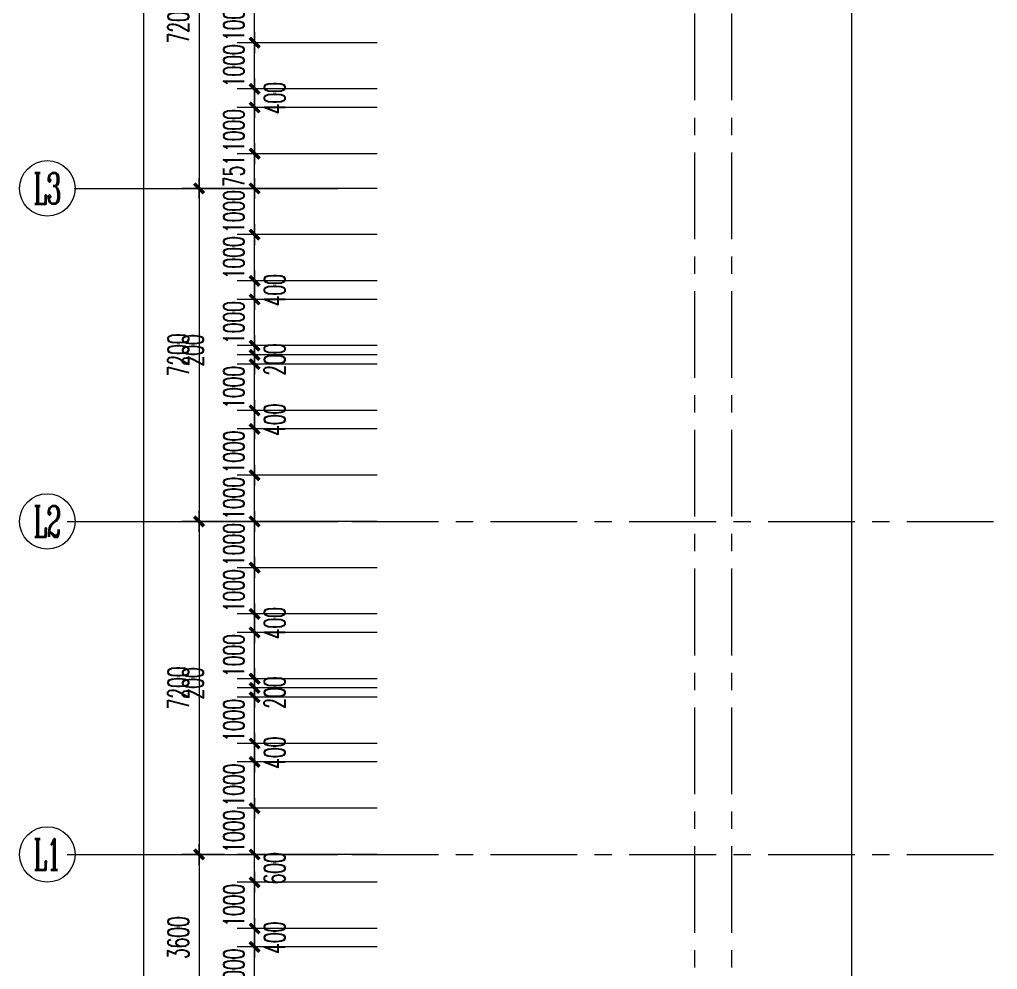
# Model space of a CAD drawing. Extents: x 2719331 to 3465925, y -270324 to -167476.
# Drawn here: x 3355463 to 3376603, y -210091 to -189553 of the extents above; entities that cross this region are included whole.
import ezdxf
from ezdxf.enums import TextEntityAlignment as Align

# ---------------------------------------------------------------- set-up
doc = ezdxf.new("R2010")
doc.units = 0
doc.header["$LTSCALE"] = 1500
doc.header["$MEASUREMENT"] = 0
doc.linetypes.add('CENTER', pattern=[2, 1.25, -0.25, 0.25, -0.25])
doc.layers.get('0').update_dxf_attribs({"linetype": 'CONTINUOUS', "lineweight": 0})
doc.layers.get('DEFPOINTS').update_dxf_attribs({"linetype": 'CONTINUOUS', "lineweight": 5})
for name, color, linetype, lineweight in [('AXIS_TEXT', 7, 'CONTINUOUS', 5), ('DOTE', 7, 'CENTER', 5), ('我的', 7, 'CONTINUOUS', 5)]:
    doc.layers.add(name, color=color, linetype=linetype, lineweight=lineweight)
doc.styles.add('COMPLEX', font='COMPLEX')
doc.styles.add('DIM_FONT', font='romans.shx', dxfattribs={"width": 0.6})
doc.dimstyles.new('DIMN150', dxfattribs={"dimscale": 1.5, "dimtxt": 300, "dimasz": 1, "dimexe": 250, "dimexo": 300, "dimgap": 150, "dimtad": 1, "dimdec": 0, "dimdsep": 46, "dimtxsty": 'DIM_FONT', "dimblk": '_DIMX', "dimcen": 2.5, "dimdle": 0.3, "dimclrd": 7, "dimclre": 256, "dimclrt": 256, "dimadec": 0, "dimazin": 0, "dimtfac": 1, "dimtdec": 0, "dimtix": 1, "dimtmove": 2, "dimatfit": 3, "dimldrblk": '_DIMX', "dimfxl": 1, "dimtvp": 1, "dimtolj": 1, "dimtzin": 0, "dimlwd": -1, "dimlwe": -1, "dimarcsym": 0})

# ---------------------------------------------------------------- blocks, each defined once
blk = doc.blocks.new('_AXISO')
blk.add_circle((0, 0), 0.5)
at = {"layer": 'AXIS_TEXT', "style": 'COMPLEX', "width": 1.041667}
blk.add_attdef('A', text='', height=0.56, dxfattribs=at).set_placement((-0.25, -0.28), (0.25, -0.28), align=Align.FIT)
blk = doc.blocks.new('_DIMX')
blk.add_line((-150, 0), (150, 0))
at = {"const_width": 50}
blk.add_lwpolyline([(-70, -70), (70, 70)], dxfattribs=at)
blk = doc.blocks.new('*D1101')
at = {"layer": 'DEFPOINTS', "color": 0, "lineweight": 25}
for p in [(3362795, -186004), (3359345, -193204), (3362795, -193204)]:
    blk.add_point(p, dxfattribs=at)
at = {"layer": '我的'}
for p, q in [((3362345, -186004), (3358970, -186004)), ((3362345, -193204), (3358970, -193204))]:
    blk.add_line(p, q, dxfattribs=at)
at = {"layer": '我的', "color": 7}
blk.add_line((3359345, -186006), (3359345, -193203), dxfattribs=at)
at = {"layer": '我的', "color": 7, "xscale": 1.5, "yscale": 1.5, "zscale": 1.5}
for p, rotation in [((3359345, -186004), 90), ((3359345, -193204), 270)]:
    blk.add_blockref('_DIMX', p, dxfattribs=dict(at, rotation=rotation))
at = {"layer": '我的', "lineweight": 0, "insert": (3358895, -189604), "char_height": 450, "attachment_point": 5, "rotation": 90, "style": 'DIM_FONT'}
blk.add_mtext('\\A1;7200', dxfattribs=at)
blk = doc.blocks.new('*D1102')
at = {"layer": 'DEFPOINTS', "color": 0, "lineweight": 25}
for p in [(3362795, -193204), (3359345, -200404), (3362795, -200404)]:
    blk.add_point(p, dxfattribs=at)
at = {"layer": '我的'}
for p, q in [((3362345, -193204), (3358970, -193204)), ((3362345, -200404), (3358970, -200404))]:
    blk.add_line(p, q, dxfattribs=at)
at = {"layer": '我的', "color": 7}
blk.add_line((3359345, -193206), (3359345, -200403), dxfattribs=at)
at = {"layer": '我的', "color": 7, "xscale": 1.5, "yscale": 1.5, "zscale": 1.5}
for p, rotation in [((3359345, -193204), 90), ((3359345, -200404), 270)]:
    blk.add_blockref('_DIMX', p, dxfattribs=dict(at, rotation=rotation))
at = {"layer": '我的', "lineweight": 0, "insert": (3358895, -196804), "char_height": 450, "attachment_point": 5, "rotation": 90, "style": 'DIM_FONT'}
blk.add_mtext('\\A1;7200', dxfattribs=at)
blk = doc.blocks.new('*D1103')
at = {"layer": 'DEFPOINTS', "color": 0, "lineweight": 25}
for p in [(3356045, -200404), (3356045, -207604), (3359345, -207604)]:
    blk.add_point(p, dxfattribs=at)
at = {"layer": '我的'}
for p, q in [((3356495, -200404), (3359720, -200404)), ((3356495, -207604), (3359720, -207604))]:
    blk.add_line(p, q, dxfattribs=at)
at = {"layer": '我的', "color": 7}
blk.add_line((3359345, -200406), (3359345, -207603), dxfattribs=at)
at = {"layer": '我的', "color": 7, "xscale": 1.5, "yscale": 1.5, "zscale": 1.5}
for p, rotation in [((3359345, -200404), 90), ((3359345, -207604), 270)]:
    blk.add_blockref('_DIMX', p, dxfattribs=dict(at, rotation=rotation))
at = {"layer": '我的', "lineweight": 0, "insert": (3358895, -204004), "char_height": 450, "attachment_point": 5, "rotation": 90, "style": 'DIM_FONT'}
blk.add_mtext('\\A1;7200', dxfattribs=at)
blk = doc.blocks.new('*D1104')
at = {"layer": 'DEFPOINTS', "color": 0, "lineweight": 25}
for p in [(3360345, -207604), (3359345, -211204), (3360345, -211204)]:
    blk.add_point(p, dxfattribs=at)
at = {"layer": '我的'}
for p, q in [((3359895, -207604), (3358970, -207604)), ((3359895, -211204), (3358970, -211204))]:
    blk.add_line(p, q, dxfattribs=at)
at = {"layer": '我的', "color": 7}
blk.add_line((3359345, -207606), (3359345, -211203), dxfattribs=at)
at = {"layer": '我的', "color": 7, "xscale": 1.5, "yscale": 1.5, "zscale": 1.5}
for p, rotation in [((3359345, -207604), 90), ((3359345, -211204), 270)]:
    blk.add_blockref('_DIMX', p, dxfattribs=dict(at, rotation=rotation))
at = {"layer": '我的', "lineweight": 0, "insert": (3358895, -209404), "char_height": 450, "attachment_point": 5, "rotation": 90, "style": 'DIM_FONT'}
blk.add_mtext('\\A1;3600', dxfattribs=at)
blk = doc.blocks.new('*D1155')
at = {"layer": 'DEFPOINTS', "color": 0, "lineweight": 25}
for p in [(3362645, -179554), (3358145, -242954), (3362645, -242954)]:
    blk.add_point(p, dxfattribs=at)
at = {"layer": '我的'}
for p, q in [((3362195, -179554), (3357770, -179554)), ((3362195, -242954), (3357770, -242954))]:
    blk.add_line(p, q, dxfattribs=at)
at = {"layer": '我的', "color": 7}
blk.add_line((3358145, -179556), (3358145, -242953), dxfattribs=at)
at = {"layer": '我的', "color": 7, "xscale": 1.5, "yscale": 1.5, "zscale": 1.5}
for p, rotation in [((3358145, -179554), 90), ((3358145, -242954), 270)]:
    blk.add_blockref('_DIMX', p, dxfattribs=dict(at, rotation=rotation))
at = {"layer": '我的', "lineweight": 0, "insert": (3357695, -211254), "char_height": 450, "attachment_point": 5, "rotation": 90, "style": 'DIM_FONT'}
blk.add_mtext('\\A1;63400', dxfattribs=at)
blk = doc.blocks.new('*D804')
at = {"layer": 'DEFPOINTS', "color": 0, "lineweight": 25}
for p in [(3360545, -209604), (3363644, -209604), (3363644, -210604)]:
    blk.add_point(p, dxfattribs=at)
at = {"layer": '我的'}
for p, q in [((3363194, -209604), (3360170, -209604)), ((3363194, -210604), (3360170, -210604))]:
    blk.add_line(p, q, dxfattribs=at)
at = {"layer": '我的', "color": 7}
for p, q in [((3360545, -209603), (3360545, -209601)), ((3360545, -210604), (3360545, -209604)), ((3360545, -210606), (3360545, -210607))]:
    blk.add_line(p, q, dxfattribs=at)
at = {"layer": '我的', "color": 7, "xscale": 1.5, "yscale": 1.5, "zscale": 1.5}
for p, rotation in [((3360545, -209604), 270), ((3360545, -210604), 90)]:
    blk.add_blockref('_DIMX', p, dxfattribs=dict(at, rotation=rotation))
at = {"layer": '我的', "lineweight": 0, "insert": (3360095, -210104), "char_height": 450, "attachment_point": 5, "rotation": 90, "style": 'DIM_FONT'}
blk.add_mtext('\\A1;1000', dxfattribs=at)
blk = doc.blocks.new('*D805')
at = {"layer": 'DEFPOINTS', "color": 0, "lineweight": 25}
for p in [(3360545, -209204), (3363644, -209204), (3363644, -209604)]:
    blk.add_point(p, dxfattribs=at)
at = {"layer": '我的'}
for p, q in [((3363194, -209204), (3360170, -209204)), ((3363194, -209604), (3360170, -209604))]:
    blk.add_line(p, q, dxfattribs=at)
at = {"layer": '我的', "color": 7}
for p, q in [((3360545, -209203), (3360545, -209201)), ((3360545, -209604), (3360545, -209204)), ((3360545, -209606), (3360545, -209607))]:
    blk.add_line(p, q, dxfattribs=at)
at = {"layer": '我的', "color": 7, "xscale": 1.5, "yscale": 1.5, "zscale": 1.5}
for p, rotation in [((3360545, -209204), 270), ((3360545, -209604), 90)]:
    blk.add_blockref('_DIMX', p, dxfattribs=dict(at, rotation=rotation))
at = {"layer": '我的', "lineweight": 0, "insert": (3360977, -209404), "char_height": 450, "attachment_point": 5, "rotation": 90, "style": 'DIM_FONT'}
blk.add_mtext('\\A1;400', dxfattribs=at)
blk = doc.blocks.new('*D806')
at = {"layer": 'DEFPOINTS', "color": 0, "lineweight": 25}
for p in [(3360545, -208204), (3363644, -208204), (3363644, -209204)]:
    blk.add_point(p, dxfattribs=at)
at = {"layer": '我的'}
for p, q in [((3363194, -208204), (3360170, -208204)), ((3363194, -209204), (3360170, -209204))]:
    blk.add_line(p, q, dxfattribs=at)
at = {"layer": '我的', "color": 7}
for p, q in [((3360545, -208203), (3360545, -208201)), ((3360545, -209204), (3360545, -208204)), ((3360545, -209206), (3360545, -209207))]:
    blk.add_line(p, q, dxfattribs=at)
at = {"layer": '我的', "color": 7, "xscale": 1.5, "yscale": 1.5, "zscale": 1.5}
for p, rotation in [((3360545, -208204), 270), ((3360545, -209204), 90)]:
    blk.add_blockref('_DIMX', p, dxfattribs=dict(at, rotation=rotation))
at = {"layer": '我的', "lineweight": 0, "insert": (3360095, -208704), "char_height": 450, "attachment_point": 5, "rotation": 90, "style": 'DIM_FONT'}
blk.add_mtext('\\A1;1000', dxfattribs=at)
blk = doc.blocks.new('*D807')
at = {"layer": 'DEFPOINTS', "color": 0, "lineweight": 25}
for p in [(3360545, -207604), (3363644, -207604), (3363644, -208204)]:
    blk.add_point(p, dxfattribs=at)
at = {"layer": '我的'}
for p, q in [((3363194, -207604), (3360170, -207604)), ((3363194, -208204), (3360170, -208204))]:
    blk.add_line(p, q, dxfattribs=at)
at = {"layer": '我的', "color": 7}
blk.add_line((3360545, -208203), (3360545, -207606), dxfattribs=at)
at = {"layer": '我的', "color": 7, "xscale": 1.5, "yscale": 1.5, "zscale": 1.5}
for p, rotation in [((3360545, -207604), 90), ((3360545, -208204), 270)]:
    blk.add_blockref('_DIMX', p, dxfattribs=dict(at, rotation=rotation))
at = {"layer": '我的', "lineweight": 0, "insert": (3360977, -207904), "char_height": 450, "attachment_point": 5, "rotation": 90, "style": 'DIM_FONT'}
blk.add_mtext('\\A1;600', dxfattribs=at)
blk = doc.blocks.new('*D808')
at = {"layer": 'DEFPOINTS', "color": 0, "lineweight": 25}
for p in [(3360545, -206604), (3363644, -206604), (3363644, -207604)]:
    blk.add_point(p, dxfattribs=at)
at = {"layer": '我的'}
for p, q in [((3363194, -206604), (3360170, -206604)), ((3363194, -207604), (3360170, -207604))]:
    blk.add_line(p, q, dxfattribs=at)
at = {"layer": '我的', "color": 7}
for p, q in [((3360545, -206603), (3360545, -206601)), ((3360545, -207604), (3360545, -206604)), ((3360545, -207606), (3360545, -207607))]:
    blk.add_line(p, q, dxfattribs=at)
at = {"layer": '我的', "color": 7, "xscale": 1.5, "yscale": 1.5, "zscale": 1.5}
for p, rotation in [((3360545, -206604), 270), ((3360545, -207604), 90)]:
    blk.add_blockref('_DIMX', p, dxfattribs=dict(at, rotation=rotation))
at = {"layer": '我的', "lineweight": 0, "insert": (3360095, -207104), "char_height": 450, "attachment_point": 5, "rotation": 90, "style": 'DIM_FONT'}
blk.add_mtext('\\A1;1000', dxfattribs=at)
blk = doc.blocks.new('*D809')
at = {"layer": 'DEFPOINTS', "color": 0, "lineweight": 25}
for p in [(3360545, -205604), (3363644, -205604), (3363644, -206604)]:
    blk.add_point(p, dxfattribs=at)
at = {"layer": '我的'}
for p, q in [((3363194, -205604), (3360170, -205604)), ((3363194, -206604), (3360170, -206604))]:
    blk.add_line(p, q, dxfattribs=at)
at = {"layer": '我的', "color": 7}
for p, q in [((3360545, -205603), (3360545, -205601)), ((3360545, -206604), (3360545, -205604)), ((3360545, -206606), (3360545, -206607))]:
    blk.add_line(p, q, dxfattribs=at)
at = {"layer": '我的', "color": 7, "xscale": 1.5, "yscale": 1.5, "zscale": 1.5}
for p, rotation in [((3360545, -205604), 270), ((3360545, -206604), 90)]:
    blk.add_blockref('_DIMX', p, dxfattribs=dict(at, rotation=rotation))
at = {"layer": '我的', "lineweight": 0, "insert": (3360095, -206104), "char_height": 450, "attachment_point": 5, "rotation": 90, "style": 'DIM_FONT'}
blk.add_mtext('\\A1;1000', dxfattribs=at)
blk = doc.blocks.new('*D810')
at = {"layer": 'DEFPOINTS', "color": 0, "lineweight": 25}
for p in [(3360545, -205204), (3363644, -205204), (3363644, -205604)]:
    blk.add_point(p, dxfattribs=at)
at = {"layer": '我的'}
for p, q in [((3363194, -205204), (3360170, -205204)), ((3363194, -205604), (3360170, -205604))]:
    blk.add_line(p, q, dxfattribs=at)
at = {"layer": '我的', "color": 7}
for p, q in [((3360545, -205203), (3360545, -205201)), ((3360545, -205604), (3360545, -205204)), ((3360545, -205606), (3360545, -205607))]:
    blk.add_line(p, q, dxfattribs=at)
at = {"layer": '我的', "color": 7, "xscale": 1.5, "yscale": 1.5, "zscale": 1.5}
for p, rotation in [((3360545, -205204), 270), ((3360545, -205604), 90)]:
    blk.add_blockref('_DIMX', p, dxfattribs=dict(at, rotation=rotation))
at = {"layer": '我的', "lineweight": 0, "insert": (3360977, -205404), "char_height": 450, "attachment_point": 5, "rotation": 90, "style": 'DIM_FONT'}
blk.add_mtext('\\A1;400', dxfattribs=at)
blk = doc.blocks.new('*D811')
at = {"layer": 'DEFPOINTS', "color": 0, "lineweight": 25}
for p in [(3360545, -204204), (3363644, -204204), (3363644, -205204)]:
    blk.add_point(p, dxfattribs=at)
at = {"layer": '我的'}
for p, q in [((3363194, -204204), (3360170, -204204)), ((3363194, -205204), (3360170, -205204))]:
    blk.add_line(p, q, dxfattribs=at)
at = {"layer": '我的', "color": 7}
for p, q in [((3360545, -204203), (3360545, -204201)), ((3360545, -205204), (3360545, -204204)), ((3360545, -205206), (3360545, -205207))]:
    blk.add_line(p, q, dxfattribs=at)
at = {"layer": '我的', "color": 7, "xscale": 1.5, "yscale": 1.5, "zscale": 1.5}
for p, rotation in [((3360545, -204204), 270), ((3360545, -205204), 90)]:
    blk.add_blockref('_DIMX', p, dxfattribs=dict(at, rotation=rotation))
at = {"layer": '我的', "lineweight": 0, "insert": (3360095, -204704), "char_height": 450, "attachment_point": 5, "rotation": 90, "style": 'DIM_FONT'}
blk.add_mtext('\\A1;1000', dxfattribs=at)
blk = doc.blocks.new('*D812')
at = {"layer": 'DEFPOINTS', "color": 0, "lineweight": 25}
for p in [(3360545, -204004), (3363644, -204004), (3363644, -204204)]:
    blk.add_point(p, dxfattribs=at)
at = {"layer": '我的', "color": 7}
for p, q in [((3360545, -204003), (3360545, -204001)), ((3360545, -204204), (3360545, -204004)), ((3360545, -204206), (3360545, -204207))]:
    blk.add_line(p, q, dxfattribs=at)
at = {"layer": '我的'}
for p, q in [((3363194, -204004), (3360170, -204004)), ((3363194, -204204), (3360170, -204204))]:
    blk.add_line(p, q, dxfattribs=at)
at = {"layer": '我的', "color": 7, "xscale": 1.5, "yscale": 1.5, "zscale": 1.5}
for p, rotation in [((3360545, -204004), 270), ((3360545, -204204), 90)]:
    blk.add_blockref('_DIMX', p, dxfattribs=dict(at, rotation=rotation))
at = {"layer": '我的', "lineweight": 0, "insert": (3360977, -204104), "char_height": 450, "attachment_point": 5, "rotation": 90, "style": 'DIM_FONT'}
blk.add_mtext('\\A1;200', dxfattribs=at)
blk = doc.blocks.new('*D813')
at = {"layer": 'DEFPOINTS', "color": 0, "lineweight": 25}
for p in [(3360545, -203804), (3363644, -203804), (3363644, -204004)]:
    blk.add_point(p, dxfattribs=at)
at = {"layer": '我的'}
for p, q in [((3363194, -203804), (3360170, -203804)), ((3363194, -204004), (3360170, -204004))]:
    blk.add_line(p, q, dxfattribs=at)
at = {"layer": '我的', "color": 7}
for p, q in [((3360545, -203803), (3360545, -203801)), ((3360545, -204004), (3360545, -203804)), ((3360545, -204006), (3360545, -204007))]:
    blk.add_line(p, q, dxfattribs=at)
at = {"layer": '我的', "color": 7, "xscale": 1.5, "yscale": 1.5, "zscale": 1.5}
for p, rotation in [((3360545, -203804), 270), ((3360545, -204004), 90)]:
    blk.add_blockref('_DIMX', p, dxfattribs=dict(at, rotation=rotation))
at = {"layer": '我的', "lineweight": 0, "insert": (3359213, -203904), "char_height": 450, "attachment_point": 5, "rotation": 90, "style": 'DIM_FONT'}
blk.add_mtext('\\A1;200', dxfattribs=at)
blk = doc.blocks.new('*D814')
at = {"layer": 'DEFPOINTS', "color": 0, "lineweight": 25}
for p in [(3360545, -202804), (3363644, -202804), (3363644, -203804)]:
    blk.add_point(p, dxfattribs=at)
at = {"layer": '我的'}
for p, q in [((3363194, -202804), (3360170, -202804)), ((3363194, -203804), (3360170, -203804))]:
    blk.add_line(p, q, dxfattribs=at)
at = {"layer": '我的', "color": 7}
for p, q in [((3360545, -202803), (3360545, -202801)), ((3360545, -203804), (3360545, -202804)), ((3360545, -203806), (3360545, -203807))]:
    blk.add_line(p, q, dxfattribs=at)
at = {"layer": '我的', "color": 7, "xscale": 1.5, "yscale": 1.5, "zscale": 1.5}
for p, rotation in [((3360545, -202804), 270), ((3360545, -203804), 90)]:
    blk.add_blockref('_DIMX', p, dxfattribs=dict(at, rotation=rotation))
at = {"layer": '我的', "lineweight": 0, "insert": (3360095, -203304), "char_height": 450, "attachment_point": 5, "rotation": 90, "style": 'DIM_FONT'}
blk.add_mtext('\\A1;1000', dxfattribs=at)
blk = doc.blocks.new('*D815')
at = {"layer": 'DEFPOINTS', "color": 0, "lineweight": 25}
for p in [(3360545, -202404), (3363644, -202404), (3363644, -202804)]:
    blk.add_point(p, dxfattribs=at)
at = {"layer": '我的'}
for p, q in [((3363194, -202404), (3360170, -202404)), ((3363194, -202804), (3360170, -202804))]:
    blk.add_line(p, q, dxfattribs=at)
at = {"layer": '我的', "color": 7}
for p, q in [((3360545, -202403), (3360545, -202401)), ((3360545, -202804), (3360545, -202404)), ((3360545, -202806), (3360545, -202807))]:
    blk.add_line(p, q, dxfattribs=at)
at = {"layer": '我的', "color": 7, "xscale": 1.5, "yscale": 1.5, "zscale": 1.5}
for p, rotation in [((3360545, -202404), 270), ((3360545, -202804), 90)]:
    blk.add_blockref('_DIMX', p, dxfattribs=dict(at, rotation=rotation))
at = {"layer": '我的', "lineweight": 0, "insert": (3360977, -202604), "char_height": 450, "attachment_point": 5, "rotation": 90, "style": 'DIM_FONT'}
blk.add_mtext('\\A1;400', dxfattribs=at)
blk = doc.blocks.new('*D816')
at = {"layer": 'DEFPOINTS', "color": 0, "lineweight": 25}
for p in [(3360545, -201404), (3363644, -201404), (3363644, -202404)]:
    blk.add_point(p, dxfattribs=at)
at = {"layer": '我的'}
for p, q in [((3363194, -201404), (3360170, -201404)), ((3363194, -202404), (3360170, -202404))]:
    blk.add_line(p, q, dxfattribs=at)
at = {"layer": '我的', "color": 7}
for p, q in [((3360545, -201403), (3360545, -201401)), ((3360545, -202404), (3360545, -201404)), ((3360545, -202406), (3360545, -202407))]:
    blk.add_line(p, q, dxfattribs=at)
at = {"layer": '我的', "color": 7, "xscale": 1.5, "yscale": 1.5, "zscale": 1.5}
for p, rotation in [((3360545, -201404), 270), ((3360545, -202404), 90)]:
    blk.add_blockref('_DIMX', p, dxfattribs=dict(at, rotation=rotation))
at = {"layer": '我的', "lineweight": 0, "insert": (3360095, -201904), "char_height": 450, "attachment_point": 5, "rotation": 90, "style": 'DIM_FONT'}
blk.add_mtext('\\A1;1000', dxfattribs=at)
blk = doc.blocks.new('*D817')
at = {"layer": 'DEFPOINTS', "color": 0, "lineweight": 25}
for p in [(3360545, -200404), (3363644, -200404), (3363644, -201404)]:
    blk.add_point(p, dxfattribs=at)
at = {"layer": '我的'}
for p, q in [((3363194, -200404), (3360170, -200404)), ((3363194, -201404), (3360170, -201404))]:
    blk.add_line(p, q, dxfattribs=at)
at = {"layer": '我的', "color": 7}
for p, q in [((3360545, -200403), (3360545, -200401)), ((3360545, -201404), (3360545, -200404)), ((3360545, -201406), (3360545, -201407))]:
    blk.add_line(p, q, dxfattribs=at)
at = {"layer": '我的', "color": 7, "xscale": 1.5, "yscale": 1.5, "zscale": 1.5}
for p, rotation in [((3360545, -200404), 270), ((3360545, -201404), 90)]:
    blk.add_blockref('_DIMX', p, dxfattribs=dict(at, rotation=rotation))
at = {"layer": '我的', "lineweight": 0, "insert": (3360095, -200904), "char_height": 450, "attachment_point": 5, "rotation": 90, "style": 'DIM_FONT'}
blk.add_mtext('\\A1;1000', dxfattribs=at)
blk = doc.blocks.new('*D818')
at = {"layer": 'DEFPOINTS', "color": 0, "lineweight": 25}
for p in [(3360545, -199404), (3363644, -199404), (3363644, -200404)]:
    blk.add_point(p, dxfattribs=at)
at = {"layer": '我的'}
for p, q in [((3363194, -199404), (3360170, -199404)), ((3363194, -200404), (3360170, -200404))]:
    blk.add_line(p, q, dxfattribs=at)
at = {"layer": '我的', "color": 7}
for p, q in [((3360545, -199403), (3360545, -199401)), ((3360545, -200404), (3360545, -199404)), ((3360545, -200406), (3360545, -200407))]:
    blk.add_line(p, q, dxfattribs=at)
at = {"layer": '我的', "color": 7, "xscale": 1.5, "yscale": 1.5, "zscale": 1.5}
for p, rotation in [((3360545, -199404), 270), ((3360545, -200404), 90)]:
    blk.add_blockref('_DIMX', p, dxfattribs=dict(at, rotation=rotation))
at = {"layer": '我的', "lineweight": 0, "insert": (3360095, -199904), "char_height": 450, "attachment_point": 5, "rotation": 90, "style": 'DIM_FONT'}
blk.add_mtext('\\A1;1000', dxfattribs=at)
blk = doc.blocks.new('*D819')
at = {"layer": 'DEFPOINTS', "color": 0, "lineweight": 25}
for p in [(3360545, -198404), (3363644, -198404), (3363644, -199404)]:
    blk.add_point(p, dxfattribs=at)
at = {"layer": '我的'}
for p, q in [((3363194, -198404), (3360170, -198404)), ((3363194, -199404), (3360170, -199404))]:
    blk.add_line(p, q, dxfattribs=at)
at = {"layer": '我的', "color": 7}
for p, q in [((3360545, -198403), (3360545, -198401)), ((3360545, -199404), (3360545, -198404)), ((3360545, -199406), (3360545, -199407))]:
    blk.add_line(p, q, dxfattribs=at)
at = {"layer": '我的', "color": 7, "xscale": 1.5, "yscale": 1.5, "zscale": 1.5}
for p, rotation in [((3360545, -198404), 270), ((3360545, -199404), 90)]:
    blk.add_blockref('_DIMX', p, dxfattribs=dict(at, rotation=rotation))
at = {"layer": '我的', "lineweight": 0, "insert": (3360095, -198904), "char_height": 450, "attachment_point": 5, "rotation": 90, "style": 'DIM_FONT'}
blk.add_mtext('\\A1;1000', dxfattribs=at)
blk = doc.blocks.new('*D820')
at = {"layer": 'DEFPOINTS', "color": 0, "lineweight": 25}
for p in [(3360545, -198004), (3363644, -198004), (3363644, -198404)]:
    blk.add_point(p, dxfattribs=at)
at = {"layer": '我的'}
for p, q in [((3363194, -198004), (3360170, -198004)), ((3363194, -198404), (3360170, -198404))]:
    blk.add_line(p, q, dxfattribs=at)
at = {"layer": '我的', "color": 7}
for p, q in [((3360545, -198003), (3360545, -198001)), ((3360545, -198404), (3360545, -198004)), ((3360545, -198406), (3360545, -198407))]:
    blk.add_line(p, q, dxfattribs=at)
at = {"layer": '我的', "color": 7, "xscale": 1.5, "yscale": 1.5, "zscale": 1.5}
for p, rotation in [((3360545, -198004), 270), ((3360545, -198404), 90)]:
    blk.add_blockref('_DIMX', p, dxfattribs=dict(at, rotation=rotation))
at = {"layer": '我的', "lineweight": 0, "insert": (3360977, -198204), "char_height": 450, "attachment_point": 5, "rotation": 90, "style": 'DIM_FONT'}
blk.add_mtext('\\A1;400', dxfattribs=at)
blk = doc.blocks.new('*D821')
at = {"layer": 'DEFPOINTS', "color": 0, "lineweight": 25}
for p in [(3360545, -197004), (3363644, -197004), (3363644, -198004)]:
    blk.add_point(p, dxfattribs=at)
at = {"layer": '我的'}
for p, q in [((3363194, -197004), (3360170, -197004)), ((3363194, -198004), (3360170, -198004))]:
    blk.add_line(p, q, dxfattribs=at)
at = {"layer": '我的', "color": 7}
for p, q in [((3360545, -197003), (3360545, -197001)), ((3360545, -198004), (3360545, -197004)), ((3360545, -198006), (3360545, -198007))]:
    blk.add_line(p, q, dxfattribs=at)
at = {"layer": '我的', "color": 7, "xscale": 1.5, "yscale": 1.5, "zscale": 1.5}
for p, rotation in [((3360545, -197004), 270), ((3360545, -198004), 90)]:
    blk.add_blockref('_DIMX', p, dxfattribs=dict(at, rotation=rotation))
at = {"layer": '我的', "lineweight": 0, "insert": (3360095, -197504), "char_height": 450, "attachment_point": 5, "rotation": 90, "style": 'DIM_FONT'}
blk.add_mtext('\\A1;1000', dxfattribs=at)
blk = doc.blocks.new('*D822')
at = {"layer": 'DEFPOINTS', "color": 0, "lineweight": 25}
for p in [(3360545, -196804), (3363644, -196804), (3363644, -197004)]:
    blk.add_point(p, dxfattribs=at)
at = {"layer": '我的'}
for p, q in [((3363194, -196804), (3360170, -196804)), ((3363194, -197004), (3360170, -197004))]:
    blk.add_line(p, q, dxfattribs=at)
at = {"layer": '我的', "color": 7}
for p, q in [((3360545, -196803), (3360545, -196801)), ((3360545, -197004), (3360545, -196804)), ((3360545, -197006), (3360545, -197007))]:
    blk.add_line(p, q, dxfattribs=at)
at = {"layer": '我的', "color": 7, "xscale": 1.5, "yscale": 1.5, "zscale": 1.5}
for p, rotation in [((3360545, -196804), 270), ((3360545, -197004), 90)]:
    blk.add_blockref('_DIMX', p, dxfattribs=dict(at, rotation=rotation))
at = {"layer": '我的', "lineweight": 0, "insert": (3360977, -196904), "char_height": 450, "attachment_point": 5, "rotation": 90, "style": 'DIM_FONT'}
blk.add_mtext('\\A1;200', dxfattribs=at)
blk = doc.blocks.new('*D709')
at = {"layer": 'DEFPOINTS', "color": 0, "lineweight": 25}
for p in [(3360545, -196604), (3363644, -196604), (3363644, -196804)]:
    blk.add_point(p, dxfattribs=at)
at = {"layer": '我的', "color": 7}
for p, q in [((3360545, -196603), (3360545, -196601)), ((3360545, -196804), (3360545, -196604)), ((3360545, -196806), (3360545, -196807))]:
    blk.add_line(p, q, dxfattribs=at)
at = {"layer": '我的'}
for p, q in [((3363194, -196604), (3360170, -196604)), ((3363194, -196804), (3360170, -196804))]:
    blk.add_line(p, q, dxfattribs=at)
at = {"layer": '我的', "color": 7, "xscale": 1.5, "yscale": 1.5, "zscale": 1.5}
for p, rotation in [((3360545, -196604), 270), ((3360545, -196804), 90)]:
    blk.add_blockref('_DIMX', p, dxfattribs=dict(at, rotation=rotation))
at = {"layer": '我的', "lineweight": 0, "insert": (3359213, -196704), "char_height": 450, "attachment_point": 5, "rotation": 90, "style": 'DIM_FONT'}
blk.add_mtext('\\A1;200', dxfattribs=at)
blk = doc.blocks.new('*D710')
at = {"layer": 'DEFPOINTS', "color": 0, "lineweight": 25}
for p in [(3360545, -195604), (3363644, -195604), (3363644, -196604)]:
    blk.add_point(p, dxfattribs=at)
at = {"layer": '我的'}
for p, q in [((3363194, -195604), (3360170, -195604)), ((3363194, -196604), (3360170, -196604))]:
    blk.add_line(p, q, dxfattribs=at)
at = {"layer": '我的', "color": 7}
for p, q in [((3360545, -195603), (3360545, -195601)), ((3360545, -196604), (3360545, -195604)), ((3360545, -196606), (3360545, -196607))]:
    blk.add_line(p, q, dxfattribs=at)
at = {"layer": '我的', "color": 7, "xscale": 1.5, "yscale": 1.5, "zscale": 1.5}
for p, rotation in [((3360545, -195604), 270), ((3360545, -196604), 90)]:
    blk.add_blockref('_DIMX', p, dxfattribs=dict(at, rotation=rotation))
at = {"layer": '我的', "lineweight": 0, "insert": (3360095, -196104), "char_height": 450, "attachment_point": 5, "rotation": 90, "style": 'DIM_FONT'}
blk.add_mtext('\\A1;1000', dxfattribs=at)
blk = doc.blocks.new('*D711')
at = {"layer": 'DEFPOINTS', "color": 0, "lineweight": 25}
for p in [(3360545, -195204), (3363644, -195204), (3363644, -195604)]:
    blk.add_point(p, dxfattribs=at)
at = {"layer": '我的'}
for p, q in [((3363194, -195204), (3360170, -195204)), ((3363194, -195604), (3360170, -195604))]:
    blk.add_line(p, q, dxfattribs=at)
at = {"layer": '我的', "color": 7}
for p, q in [((3360545, -195203), (3360545, -195201)), ((3360545, -195604), (3360545, -195204)), ((3360545, -195606), (3360545, -195607))]:
    blk.add_line(p, q, dxfattribs=at)
at = {"layer": '我的', "color": 7, "xscale": 1.5, "yscale": 1.5, "zscale": 1.5}
for p, rotation in [((3360545, -195204), 270), ((3360545, -195604), 90)]:
    blk.add_blockref('_DIMX', p, dxfattribs=dict(at, rotation=rotation))
at = {"layer": '我的', "lineweight": 0, "insert": (3360977, -195404), "char_height": 450, "attachment_point": 5, "rotation": 90, "style": 'DIM_FONT'}
blk.add_mtext('\\A1;400', dxfattribs=at)
blk = doc.blocks.new('*D712')
at = {"layer": 'DEFPOINTS', "color": 0, "lineweight": 25}
for p in [(3360545, -194204), (3363644, -194204), (3363644, -195204)]:
    blk.add_point(p, dxfattribs=at)
at = {"layer": '我的'}
for p, q in [((3363194, -194204), (3360170, -194204)), ((3363194, -195204), (3360170, -195204))]:
    blk.add_line(p, q, dxfattribs=at)
at = {"layer": '我的', "color": 7}
for p, q in [((3360545, -194203), (3360545, -194201)), ((3360545, -195204), (3360545, -194204)), ((3360545, -195206), (3360545, -195207))]:
    blk.add_line(p, q, dxfattribs=at)
at = {"layer": '我的', "color": 7, "xscale": 1.5, "yscale": 1.5, "zscale": 1.5}
for p, rotation in [((3360545, -194204), 270), ((3360545, -195204), 90)]:
    blk.add_blockref('_DIMX', p, dxfattribs=dict(at, rotation=rotation))
at = {"layer": '我的', "lineweight": 0, "insert": (3360095, -194704), "char_height": 450, "attachment_point": 5, "rotation": 90, "style": 'DIM_FONT'}
blk.add_mtext('\\A1;1000', dxfattribs=at)
blk = doc.blocks.new('*D713')
at = {"layer": 'DEFPOINTS', "color": 0, "lineweight": 25}
for p in [(3360545, -193204), (3363644, -193204), (3363644, -194204)]:
    blk.add_point(p, dxfattribs=at)
at = {"layer": '我的'}
for p, q in [((3363194, -193204), (3360170, -193204)), ((3363194, -194204), (3360170, -194204))]:
    blk.add_line(p, q, dxfattribs=at)
at = {"layer": '我的', "color": 7}
for p, q in [((3360545, -193203), (3360545, -193201)), ((3360545, -194204), (3360545, -193204)), ((3360545, -194206), (3360545, -194207))]:
    blk.add_line(p, q, dxfattribs=at)
at = {"layer": '我的', "color": 7, "xscale": 1.5, "yscale": 1.5, "zscale": 1.5}
for p, rotation in [((3360545, -193204), 270), ((3360545, -194204), 90)]:
    blk.add_blockref('_DIMX', p, dxfattribs=dict(at, rotation=rotation))
at = {"layer": '我的', "lineweight": 0, "insert": (3360095, -193704), "char_height": 450, "attachment_point": 5, "rotation": 90, "style": 'DIM_FONT'}
blk.add_mtext('\\A1;1000', dxfattribs=at)
blk = doc.blocks.new('*D714')
at = {"layer": 'DEFPOINTS', "color": 0, "lineweight": 25}
for p in [(3360545, -192453), (3363644, -192453), (3363644, -193204)]:
    blk.add_point(p, dxfattribs=at)
at = {"layer": '我的'}
for p, q in [((3363194, -192453), (3360170, -192453)), ((3363194, -193204), (3360170, -193204))]:
    blk.add_line(p, q, dxfattribs=at)
at = {"layer": '我的', "color": 7}
for p, q in [((3360545, -192452), (3360545, -192450)), ((3360545, -193204), (3360545, -192453)), ((3360545, -193206), (3360545, -193207))]:
    blk.add_line(p, q, dxfattribs=at)
at = {"layer": '我的', "color": 7, "xscale": 1.5, "yscale": 1.5, "zscale": 1.5}
for p, rotation in [((3360545, -192453), 270), ((3360545, -193204), 90)]:
    blk.add_blockref('_DIMX', p, dxfattribs=dict(at, rotation=rotation))
at = {"layer": '我的', "lineweight": 0, "insert": (3360095, -192829), "char_height": 450, "attachment_point": 5, "rotation": 90, "style": 'DIM_FONT'}
blk.add_mtext('\\A1;751', dxfattribs=at)
blk = doc.blocks.new('*D715')
at = {"layer": 'DEFPOINTS', "color": 0, "lineweight": 25}
for p in [(3360545, -191453), (3363644, -191453), (3363644, -192453)]:
    blk.add_point(p, dxfattribs=at)
at = {"layer": '我的'}
for p, q in [((3363194, -191453), (3360170, -191453)), ((3363194, -192453), (3360170, -192453))]:
    blk.add_line(p, q, dxfattribs=at)
at = {"layer": '我的', "color": 7}
for p, q in [((3360545, -191452), (3360545, -191450)), ((3360545, -192453), (3360545, -191453)), ((3360545, -192455), (3360545, -192456))]:
    blk.add_line(p, q, dxfattribs=at)
at = {"layer": '我的', "color": 7, "xscale": 1.5, "yscale": 1.5, "zscale": 1.5}
for p, rotation in [((3360545, -191453), 270), ((3360545, -192453), 90)]:
    blk.add_blockref('_DIMX', p, dxfattribs=dict(at, rotation=rotation))
at = {"layer": '我的', "lineweight": 0, "insert": (3360095, -191953), "char_height": 450, "attachment_point": 5, "rotation": 90, "style": 'DIM_FONT'}
blk.add_mtext('\\A1;1000', dxfattribs=at)
blk = doc.blocks.new('*D716')
at = {"layer": 'DEFPOINTS', "color": 0, "lineweight": 25}
for p in [(3360545, -191053), (3363644, -191053), (3363644, -191453)]:
    blk.add_point(p, dxfattribs=at)
at = {"layer": '我的'}
for p, q in [((3363194, -191053), (3360170, -191053)), ((3363194, -191453), (3360170, -191453))]:
    blk.add_line(p, q, dxfattribs=at)
at = {"layer": '我的', "color": 7}
for p, q in [((3360545, -191052), (3360545, -191050)), ((3360545, -191453), (3360545, -191053)), ((3360545, -191455), (3360545, -191456))]:
    blk.add_line(p, q, dxfattribs=at)
at = {"layer": '我的', "color": 7, "xscale": 1.5, "yscale": 1.5, "zscale": 1.5}
for p, rotation in [((3360545, -191053), 270), ((3360545, -191453), 90)]:
    blk.add_blockref('_DIMX', p, dxfattribs=dict(at, rotation=rotation))
at = {"layer": '我的', "lineweight": 0, "insert": (3360977, -191253), "char_height": 450, "attachment_point": 5, "rotation": 90, "style": 'DIM_FONT'}
blk.add_mtext('\\A1;400', dxfattribs=at)
blk = doc.blocks.new('*D717')
at = {"layer": 'DEFPOINTS', "color": 0, "lineweight": 25}
for p in [(3360545, -190053), (3363644, -190053), (3363644, -191053)]:
    blk.add_point(p, dxfattribs=at)
at = {"layer": '我的'}
for p, q in [((3363194, -190053), (3360170, -190053)), ((3363194, -191053), (3360170, -191053))]:
    blk.add_line(p, q, dxfattribs=at)
at = {"layer": '我的', "color": 7}
for p, q in [((3360545, -190052), (3360545, -190050)), ((3360545, -191053), (3360545, -190053)), ((3360545, -191055), (3360545, -191056))]:
    blk.add_line(p, q, dxfattribs=at)
at = {"layer": '我的', "color": 7, "xscale": 1.5, "yscale": 1.5, "zscale": 1.5}
for p, rotation in [((3360545, -190053), 270), ((3360545, -191053), 90)]:
    blk.add_blockref('_DIMX', p, dxfattribs=dict(at, rotation=rotation))
at = {"layer": '我的', "lineweight": 0, "insert": (3360095, -190553), "char_height": 450, "attachment_point": 5, "rotation": 90, "style": 'DIM_FONT'}
blk.add_mtext('\\A1;1000', dxfattribs=at)
blk = doc.blocks.new('*D718')
at = {"layer": 'DEFPOINTS', "color": 0, "lineweight": 25}
for p in [(3360545, -189053), (3363644, -189053), (3363644, -190053)]:
    blk.add_point(p, dxfattribs=at)
at = {"layer": '我的'}
for p, q in [((3363194, -189053), (3360170, -189053)), ((3363194, -190053), (3360170, -190053))]:
    blk.add_line(p, q, dxfattribs=at)
at = {"layer": '我的', "color": 7}
for p, q in [((3360545, -189052), (3360545, -189050)), ((3360545, -190053), (3360545, -189053)), ((3360545, -190055), (3360545, -190056))]:
    blk.add_line(p, q, dxfattribs=at)
at = {"layer": '我的', "color": 7, "xscale": 1.5, "yscale": 1.5, "zscale": 1.5}
for p, rotation in [((3360545, -189053), 270), ((3360545, -190053), 90)]:
    blk.add_blockref('_DIMX', p, dxfattribs=dict(at, rotation=rotation))
at = {"layer": '我的', "lineweight": 0, "insert": (3360095, -189553), "char_height": 450, "attachment_point": 5, "rotation": 90, "style": 'DIM_FONT'}
blk.add_mtext('\\A1;1000', dxfattribs=at)

msp = doc.modelspace()

# ---------------------------------------------------------------- linework, layer by layer
at = {"layer": 'DOTE', "lineweight": 0}
for p, q in [((3370057.2, -177424.7), (3370057.2, -244176.5)), ((3370857.2, -177424.7), (3370857.2, -244176.5)), ((3362644.6, -200404.1), (3393274.5, -200404.1)), ((3362644.6, -207604.1), (3393274.5, -207604.1))]:
    msp.add_line(p, q, dxfattribs=at)
at = {"layer": '我的', "lineweight": 0}
for p, q in [((3373457.2, -218504.1), (3373457.2, -174969.7)), ((3356644.6, -193204.1), (3362344.6, -193204.1)), ((3356644.6, -200404.1), (3362344.6, -200404.1)), ((3360544.6, -208689.7), (3360544.6, -205383.2)), ((3356644.6, -207604.1), (3362344.6, -207604.1))]:
    msp.add_line(p, q, dxfattribs=at)

# ---------------------------------------------------------------- block references
ref = msp.add_blockref('_AXISO', (3356063.4, -193204.1), dxfattribs=dict(at, xscale=1200, yscale=1200, zscale=1200))
ref.add_attrib('A', 'L3', dxfattribs={"layer": 'AXIS_TEXT', "height": 672, "style": 'COMPLEX', "width": 0.585938}).set_placement((3355763.4, -193540.1), (3356363.4, -193540.1), align=Align.FIT)
ref = msp.add_blockref('_AXISO', (3356063.4, -200404.1), dxfattribs=dict(at, xscale=1200, yscale=1200, zscale=1200))
ref.add_attrib('A', 'L2', dxfattribs={"layer": 'AXIS_TEXT', "height": 672, "style": 'COMPLEX', "width": 0.585937}).set_placement((3355763.4, -200740.1), (3356363.4, -200740.1), align=Align.FIT)
ref = msp.add_blockref('_AXISO', (3356063.4, -207604.1), dxfattribs=dict(at, xscale=1200, yscale=1200, zscale=1200))
ref.add_attrib('A', 'L1', dxfattribs={"layer": 'AXIS_TEXT', "height": 672, "style": 'COMPLEX', "width": 0.694444}).set_placement((3355763.4, -207940.1), (3356363.4, -207940.1), align=Align.FIT)

# ---------------------------------------------------------------- dimensions: what is measured, and where the dimension line sits
for p1, p2, distance, picture, middle in [((3362644.6, -179554.1), (3362644.6, -242954.1), -4500, '*D1155', (3357694.6, -211254.1)), ((3363644.1, -190053.2), (3363644.1, -189053.2), 3099.5, '*D718', (3360094.6, -189553.2)), ((3363644.1, -191053.2), (3363644.1, -190053.2), 3099.5, '*D717', (3360094.6, -190553.2)), ((3363644.1, -192453.2), (3363644.1, -191453.2), 3099.5, '*D715', (3360094.6, -191953.2)), ((3363644.1, -193204.1), (3363644.1, -192453.2), 3099.5, '*D714', (3360094.6, -192828.7)), ((3363644.1, -194204.1), (3363644.1, -193204.1), 3099.5, '*D713', (3360094.6, -193704.1)), ((3363644.1, -195204.1), (3363644.1, -194204.1), 3099.5, '*D712', (3360094.6, -194704.1)), ((3363644.1, -196604.1), (3363644.1, -195604.1), 3099.5, '*D710', (3360094.6, -196104.1)), ((3363644.1, -198004.1), (3363644.1, -197004.1), 3099.5, '*D821', (3360094.6, -197504.1)), ((3363644.1, -199404.1), (3363644.1, -198404.1), 3099.5, '*D819', (3360094.6, -198904.1)), ((3363644.1, -200404.1), (3363644.1, -199404.1), 3099.5, '*D818', (3360094.6, -199904.1)), ((3363644.1, -201404.1), (3363644.1, -200404.1), 3099.5, '*D817', (3360094.6, -200904.1)), ((3363644.1, -202404.1), (3363644.1, -201404.1), 3099.5, '*D816', (3360094.6, -201904.1)), ((3363644.1, -203804.1), (3363644.1, -202804.1), 3099.5, '*D814', (3360094.6, -203304.1)), ((3363644.1, -205204.1), (3363644.1, -204204.1), 3099.5, '*D811', (3360094.6, -204704.1)), ((3363644.1, -206604.1), (3363644.1, -205604.1), 3099.5, '*D809', (3360094.6, -206104.1)), ((3363644.1, -207604.1), (3363644.1, -206604.1), 3099.5, '*D808', (3360094.6, -207104.1)), ((3363644.1, -209204.1), (3363644.1, -208204.1), 3099.5, '*D806', (3360094.6, -208704.1)), ((3363644.1, -210604.1), (3363644.1, -209604.1), 3099.5, '*D804', (3360094.6, -210104.1))]:
    dim = msp.add_aligned_dim(p1=p1, p2=p2, distance=distance, dimstyle='DIMN150', dxfattribs=at)
    dim.commit()
    dim.dimension.update_dxf_attribs({"geometry": picture, "text_midpoint": middle})
for base, p1, p2, picture, middle in [((3359344.6, -193204.1), (3362794.6, -186004.1), (3362794.6, -193204.1), '*D1101', (3358894.6, -189604.1)), ((3359344.6, -200404.1), (3362794.6, -193204.1), (3362794.6, -200404.1), '*D1102', (3358894.6, -196804.1)), ((3359344.6, -207604.1), (3356044.6, -200404.1), (3356044.6, -207604.1), '*D1103', (3358894.6, -204004.1)), ((3359344.6, -211204.2), (3360344.8, -207604.1), (3360344.8, -211204.2), '*D1104', (3358894.6, -209404.1))]:
    dim = msp.add_linear_dim(base=base, p1=p1, p2=p2, angle=90, dimstyle='DIMN150', dxfattribs=at)
    dim.commit()
    dim.dimension.update_dxf_attribs({"geometry": picture, "text_midpoint": middle})
for base, p1, p2, picture, middle in [((3360544.6, -191053.2), (3363644.1, -191453.2), (3363644.1, -191053.2), '*D716', (3360976.6, -191253.2)), ((3360544.6, -195204.1), (3363644.1, -195604.1), (3363644.1, -195204.1), '*D711', (3360976.6, -195404.1)), ((3360544.6, -196604.1), (3363644.1, -196804.1), (3363644.1, -196604.1), '*D709', (3359212.6, -196704.1)), ((3360544.6, -196804.1), (3363644.1, -197004.1), (3363644.1, -196804.1), '*D822', (3360976.6, -196904.1)), ((3360544.6, -198004.1), (3363644.1, -198404.1), (3363644.1, -198004.1), '*D820', (3360976.6, -198204.1)), ((3360544.6, -202404.1), (3363644.1, -202804.1), (3363644.1, -202404.1), '*D815', (3360976.6, -202604.1)), ((3360544.6, -203804.1), (3363644.1, -204004.1), (3363644.1, -203804.1), '*D813', (3359212.6, -203904.1)), ((3360544.6, -204004.1), (3363644.1, -204204.1), (3363644.1, -204004.1), '*D812', (3360976.6, -204104.1)), ((3360544.6, -205204.1), (3363644.1, -205604.1), (3363644.1, -205204.1), '*D810', (3360976.6, -205404.1)), ((3360544.6, -207604.1), (3363644.1, -208204.1), (3363644.1, -207604.1), '*D807', (3360976.6, -207904.1)), ((3360544.6, -209204.1), (3363644.1, -209604.1), (3363644.1, -209204.1), '*D805', (3360976.6, -209404.1))]:
    dim = msp.add_linear_dim(base=base, p1=p1, p2=p2, angle=90, dimstyle='DIMN150', dxfattribs=at)
    dim.commit()
    dim.dimension.update_dxf_attribs({"geometry": picture, "text_midpoint": middle, "dimtype": 161})

doc.saveas('drawing.dxf')
